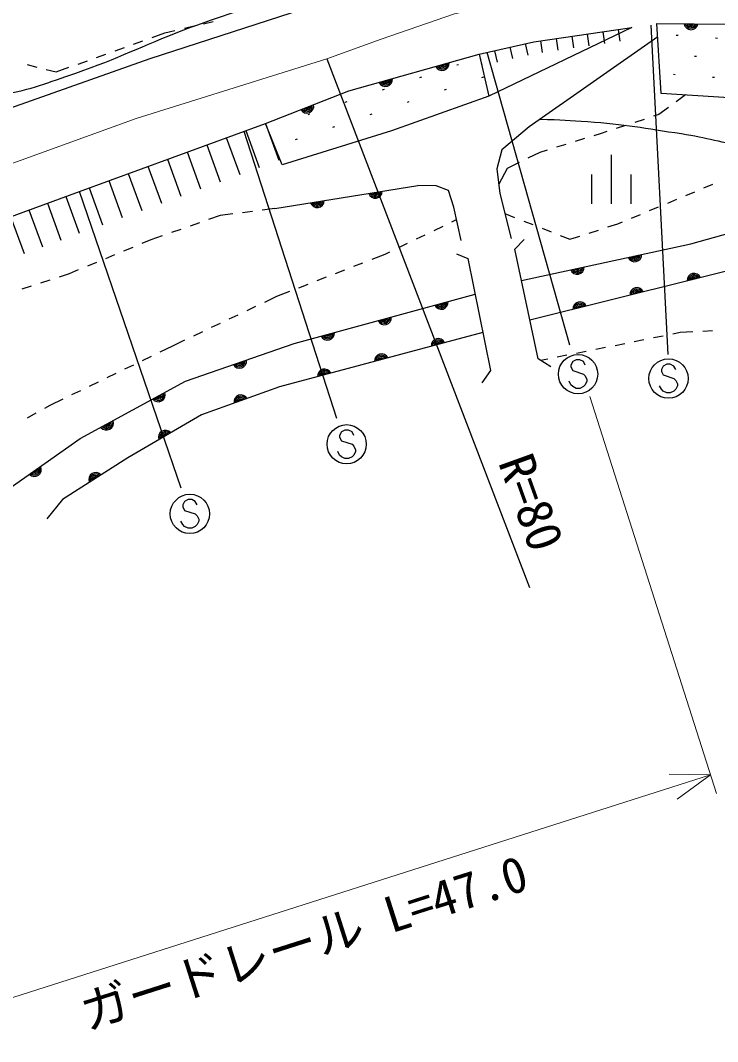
# Model space of a CAD drawing. Units: millimetres, scale not verified. Extents: x 40000 to 680000, y 20000 to 380000.
# Drawn here: x 497248 to 532760, y 260573 to 312550 of the extents above; entities that cross this region are included whole.
import ezdxf
from ezdxf.enums import TextEntityAlignment as Align

# ---------------------------------------------------------------- set-up
doc = ezdxf.new("R2010")
doc.units = ezdxf.units.MM
doc.header["$LTSCALE"] = 1000
doc.linetypes.add('CHAIN', pattern=[18.5, 12, -1.5, 3.5, -1.5])
for name, color, linetype, lineweight in [('M-BGD', 7, 'Continuous', 25), ('M-BMK', 2, 'CHAIN', 13), ('M-BMK-SRVR', 3, 'Continuous', 25), ('M-STR-HTXT', 7, 'Continuous', 13), ('M-STR-STRC', 7, 'Continuous', 25)]:
    doc.layers.add(name, color=color, linetype=linetype, lineweight=lineweight)
doc.styles.add('ＭＳ ゴシック', font='')
doc.styles.get('ＭＳ ゴシック').set_extended_font_data('MS Gothic')

msp = doc.modelspace()

# ---------------------------------------------------------------- linework, layer by layer
at = {"layer": 'M-BGD'}
for p, q in [((506580, 312380), (507068, 312493)), ((503954, 311687), (504612, 311924)), ((504612, 311924), (505119, 312042)), ((505606, 312155), (506093, 312268)), ((528399, 312185), (521101, 308699)), ((526912, 311972), (526997, 311378)), ((527704, 312085), (527789, 311492)), ((503013, 311348), (503484, 311518)), ((522959, 311368), (523093, 310783)), ((523744, 311518), (523830, 310924)), ((524536, 311631), (524622, 311037)), ((525328, 311745), (525413, 311151)), ((526120, 311858), (526205, 311264)), ((530753, 311779), (530654, 311787)), ((532748, 311633), (532648, 311641)), ((501132, 310670), (501602, 310840)), ((502073, 311009), (502543, 311179)), ((520620, 310832), (520754, 310247)), ((521400, 311010), (521534, 310426)), ((522180, 311189), (522314, 310604)), ((500191, 310331), (500661, 310501)), ((531678, 310709), (531578, 310716)), ((497596, 310299), (498080, 310175)), ((498565, 310052), (499063, 309925)), ((499063, 309925), (499721, 310162)), ((519569, 310297), (519474, 310265)), ((530607, 309785), (530508, 309792)), ((517671, 309666), (517576, 309634)), ((520833, 309664), (520738, 309632)), ((532602, 309639), (532502, 309646)), ((515773, 309034), (515678, 309003)), ((518935, 309032), (518841, 309001)), ((531133, 308755), (530655, 308406)), ((513875, 308403), (513780, 308372)), ((517038, 308401), (516943, 308370)), ((511978, 307772), (511883, 307740)), ((515140, 307770), (515045, 307738)), ((529774, 307762), (529487, 307668)), ((530251, 308111), (529774, 307762)), ((509729, 307311), (510415, 305432)), ((528061, 307201), (527586, 307045)), ((529012, 307513), (528537, 307357)), ((508731, 306946), (509417, 305068)), ((513242, 307139), (513147, 307107)), ((526824, 306796), (526460, 306683)), ((527111, 306890), (526824, 306796)), ((506736, 306217), (507422, 304339)), ((507733, 306582), (508420, 304703)), ((511344, 306508), (511249, 306476)), ((525027, 306238), (524550, 306090)), ((525983, 306535), (525505, 306387)), ((505738, 305853), (506424, 303974)), ((523708, 305829), (523100, 305531)), ((524072, 305942), (523708, 305829)), ((527339, 305706), (527339, 303206)), ((503742, 305124), (504429, 303245)), ((504740, 305488), (505426, 303610)), ((522651, 305311), (522042, 305013)), ((502744, 304759), (503431, 302881)), ((522042, 305013), (521613, 304222)), ((526339, 304706), (526339, 303206)), ((528339, 304706), (528339, 303206)), ((501747, 304395), (502433, 302516)), ((510210, 302974), (517496, 304149)), ((532064, 304023), (532526, 304215)), ((499560, 303595), (500249, 301717)), ((500749, 304030), (501435, 302152)), ((531141, 303639), (531603, 303831)), ((498621, 303250), (499310, 301373)), ((529294, 302870), (529756, 303063)), ((530218, 303255), (530679, 303447)), ((496744, 302562), (497432, 300684)), ((497683, 302906), (498371, 301028)), ((507417, 302618), (506834, 302413)), ((508070, 302701), (507417, 302618)), ((509062, 302827), (508566, 302764)), ((510210, 302974), (509558, 302891)), ((521928, 302714), (522421, 302520)), ((528371, 302486), (528833, 302678)), ((506363, 302247), (505891, 302082)), ((518323, 301859), (518774, 302076)), ((519224, 302293), (519467, 302410)), ((522887, 302338), (523352, 302155)), ((527172, 302035), (527674, 302197)), ((527674, 302197), (527909, 302294)), ((504475, 301585), (503893, 301380)), ((505419, 301916), (504947, 301751)), ((517422, 301424), (517873, 301642)), ((523817, 301972), (524283, 301790)), ((524748, 301607), (525241, 301413)), ((525241, 301413), (525744, 301575)), ((526220, 301728), (526696, 301882)), ((502967, 300997), (502505, 300805)), ((503893, 301380), (503429, 301188)), ((516522, 300990), (516972, 301207)), ((502043, 300614), (501581, 300422)), ((515163, 300397), (515828, 300656)), ((515828, 300656), (516071, 300773)), ((501119, 300231), (500657, 300040)), ((514231, 300034), (514697, 300215)), ((499731, 299656), (499219, 299488)), ((500195, 299848), (499731, 299656)), ((512367, 299309), (512833, 299490)), ((513299, 299671), (513765, 299853)), ((497794, 299021), (497319, 298866)), ((498744, 299332), (498269, 299177)), ((511435, 298946), (511901, 299127)), ((509693, 298216), (510304, 298506)), ((510304, 298506), (510969, 298765)), ((508790, 297786), (509241, 298001)), ((507887, 297357), (508338, 297572)), ((506983, 296928), (507435, 297143)), ((505018, 295994), (505629, 296284)), ((506080, 296499), (506532, 296713)), ((528519, 296207), (529010, 296305)), ((529500, 296403), (529990, 296502)), ((530480, 296600), (530855, 296675)), ((530855, 296675), (531507, 296709)), ((532006, 296735), (532505, 296761)), ((504368, 295680), (505018, 295994)), ((526558, 295815), (527048, 295913)), ((527539, 296011), (528029, 296109)), ((503468, 295244), (503918, 295462)), ((523732, 295249), (524107, 295324)), ((524597, 295422), (525087, 295520)), ((525578, 295618), (526068, 295716)), ((502568, 294808), (503018, 295026)), ((501668, 294373), (502118, 294591)), ((499868, 293501), (500318, 293719)), ((500768, 293937), (501218, 294155)), ((498769, 292969), (499418, 293284)), ((498488, 292813), (498769, 292969)), ((497614, 292326), (498051, 292570))]:
    msp.add_line(p, q, dxfattribs=at)
for points in [[(488727, 305260), (503854, 310615), (514081, 313936)], [(529668, 312393), (539147, 312310), (549220, 311243)], [(549220, 311243), (548437, 307477), (538680, 308269), (529882, 308835), (529668, 312393)], [(520620, 310832), (523400, 311468), (528399, 312185)], [(529709, 311707), (523154, 307140), (521771, 305957), (521521, 304990), (521671, 303740), (522246, 301449)], [(509729, 307311), (513985, 308963), (520620, 310832)], [(520620, 310832), (521101, 308699), (516153, 306927), (510586, 305201), (509729, 307311)], [(475939, 297309), (483591, 298245), (487604, 299209), (500250, 303848), (509729, 307311)], [(522775, 299307), (531392, 301185), (538141, 303068), (548064, 305709), (550922, 305818), (555446, 305418), (565236, 303563)], [(519696, 301349), (519329, 303049), (519046, 303899), (518430, 304132), (517496, 304149)], [(565088, 301175), (557321, 302843), (552647, 303393), (549872, 303543), (546398, 302968), (539899, 301444), (523201, 297299)], [(524271, 294918), (523621, 295318), (522438, 300900), (522904, 301400)], [(519455, 300667), (520038, 300433), (521188, 294734), (520755, 294101)], [(492483, 284647), (495682, 288029), (500298, 291262), (505655, 294187), (511196, 296111), (520406, 298612)], [(520798, 296666), (510446, 293895), (506480, 292479), (502722, 290287), (499390, 288171), (498590, 287188)]]:
    msp.add_lwpolyline(points, dxfattribs=at)
for centre, radius, start, end in [((531408, 312432), 354, 188.2938, 350.699), ((531408, 312432), 283, 190.5178, 348.4749), ((531408, 312432), 212, 194.2642, 344.7286), ((531408, 312432), 142, 201.9759, 337.0169), ((531408, 312432), 100, 212.2936, 326.6992), ((518731, 310356), 354, 204.5256, 6.9308), ((518731, 310356), 283, 206.7497, 4.7068), ((518731, 310356), 212, 210.496, 0.9604), ((518731, 310356), 142, 218.2077, 353.2487), ((518731, 310356), 100, 228.5254, 342.931), ((515844, 309543), 354, 204.5256, 6.9308), ((515844, 309543), 283, 206.7497, 4.7068), ((515844, 309543), 212, 210.496, 0.9604), ((515844, 309543), 142, 218.2077, 353.2487), ((515844, 309543), 100, 228.5254, 342.931), ((511837, 308188), 354, 210.0138, 12.419), ((511837, 308188), 283, 212.2379, 10.195), ((511837, 308188), 212, 215.9842, 6.4487), ((511837, 308188), 142, 223.696, 358.7369), ((511837, 308188), 100, 234.0136, 348.4193), ((515326, 303853), 354, 197.9567, 0.3619), ((515326, 303853), 283, 200.1807, 358.1378), ((515326, 303853), 212, 203.927, 354.3915), ((515326, 303853), 142, 211.6388, 346.6798), ((515326, 303853), 100, 221.9564, 336.3621), ((512364, 303376), 354, 197.9567, 0.3619), ((512364, 303376), 283, 200.1807, 358.1378), ((512364, 303376), 212, 203.927, 354.3915), ((512364, 303376), 142, 211.6388, 346.6798), ((512364, 303376), 100, 221.9564, 336.3621), ((528538, 300619), 354, 201.0928, 3.498), ((528538, 300619), 283, 203.3168, 1.2739), ((528538, 300619), 212, 207.0632, 357.5276), ((528538, 300619), 142, 214.7749, 349.8159), ((528538, 300619), 100, 225.0926, 339.4982), ((525607, 299980), 354, 201.0928, 3.498), ((525607, 299980), 283, 203.3168, 1.2739), ((525607, 299980), 212, 207.0632, 357.5276), ((525607, 299980), 142, 214.7749, 349.8159), ((525607, 299980), 100, 225.0926, 339.4982), ((531563, 299319), 354, 22.7381, 185.1432), ((531563, 299319), 283, 24.9621, 182.9192), ((531563, 299319), 212, 28.7084, 179.1729), ((531563, 299319), 142, 36.4201, 171.4611), ((531563, 299319), 100, 46.7378, 161.1435), ((528651, 298596), 354, 22.7381, 185.1432), ((528651, 298596), 283, 24.9621, 182.9192), ((528651, 298596), 212, 28.7084, 179.1729), ((528651, 298596), 142, 36.4201, 171.4611), ((528651, 298596), 100, 46.7378, 161.1435), ((518682, 298200), 354, 203.989, 6.3941), ((518682, 298200), 283, 206.213, 4.1701), ((518682, 298200), 212, 209.9593, 0.4238), ((518682, 298200), 142, 217.6711, 352.712), ((518682, 298200), 100, 227.9887, 342.3944), ((525740, 297873), 354, 22.7381, 185.1432), ((525740, 297873), 283, 24.9621, 182.9192), ((525740, 297873), 212, 28.7084, 179.1729), ((525740, 297873), 142, 36.4201, 171.4611), ((525740, 297873), 100, 46.7378, 161.1435), ((515787, 297414), 354, 203.989, 6.3941), ((515787, 297414), 283, 206.213, 4.1701), ((515787, 297414), 212, 209.9593, 0.4238), ((515787, 297414), 142, 217.6711, 352.712), ((515787, 297414), 100, 227.9887, 342.3944), ((512891, 296628), 354, 203.989, 6.3941), ((512891, 296628), 283, 206.213, 4.1701), ((512891, 296628), 212, 209.9593, 0.4238), ((512891, 296628), 142, 217.6711, 352.712), ((512891, 296628), 100, 227.9887, 342.3944), ((518534, 296004), 354, 23.7815, 186.1867), ((518534, 296004), 283, 26.0056, 183.9627), ((518534, 296004), 212, 29.7519, 180.2163), ((518534, 296004), 142, 37.4636, 172.5046), ((518534, 296004), 100, 47.7813, 162.1869), ((508408, 295200), 354, 207.953, 10.3582), ((508408, 295200), 283, 210.1771, 8.1342), ((515636, 295228), 354, 23.7815, 186.1867), ((515636, 295228), 283, 26.0056, 183.9627), ((515636, 295228), 212, 29.7519, 180.2163), ((515636, 295228), 142, 37.4636, 172.5046), ((515636, 295228), 100, 47.7813, 162.1869), ((508408, 295200), 212, 213.9234, 4.3878), ((508408, 295200), 142, 221.6351, 356.6761), ((508408, 295200), 100, 231.9528, 346.3584), ((512738, 294452), 354, 23.7815, 186.1867), ((512738, 294452), 283, 26.0056, 183.9627), ((512738, 294452), 212, 29.7519, 180.2163), ((512738, 294452), 142, 37.4636, 172.5046), ((512738, 294452), 100, 47.7813, 162.1869), ((504267, 293491), 354, 217.4266, 19.8318), ((504267, 293491), 283, 219.6506, 17.6077), ((504267, 293491), 212, 223.397, 13.8614), ((504267, 293491), 142, 231.1087, 6.1497), ((504267, 293491), 100, 241.4264, 355.832), ((508481, 293136), 354, 28.4512, 190.8564), ((508481, 293136), 283, 30.6753, 188.6324), ((508481, 293136), 212, 34.4216, 184.8861), ((508481, 293136), 142, 42.1333, 177.1743), ((508481, 293136), 100, 52.451, 166.8567), ((501634, 292053), 354, 217.4266, 19.8318), ((501634, 292053), 283, 219.6506, 17.6077), ((501634, 292053), 212, 223.397, 13.8614), ((501634, 292053), 142, 231.1087, 6.1497), ((501634, 292053), 100, 241.4264, 355.832), ((504629, 291336), 354, 39.0459, 201.4511), ((504629, 291336), 283, 41.27, 199.2271), ((504629, 291336), 212, 45.0163, 195.4808), ((504629, 291336), 142, 52.728, 187.769), ((504629, 291336), 100, 63.0457, 177.4514), ((497959, 289690), 354, 223.8033, 26.2085), ((497959, 289690), 283, 226.0274, 23.9844), ((497959, 289690), 212, 229.7737, 20.2381), ((497959, 289690), 142, 237.4854, 12.5264), ((497959, 289690), 100, 247.8031, 2.2087), ((501085, 289183), 354, 41.213, 203.6181), ((501085, 289183), 283, 43.437, 201.3941), ((501085, 289183), 212, 47.1833, 197.6478), ((501085, 289183), 142, 54.895, 189.936), ((501085, 289183), 100, 65.2127, 179.6184)]:
    msp.add_arc(centre, radius, start, end, dxfattribs=at)
for points, knots in [([(459671, 317546), (460293, 316885), (460475, 316697), (461027, 316191), (461660, 315610), (462016, 315280), (462723, 314793), (463939, 313957), (464657, 313529), (465987, 312888), (466862, 312467), (467355, 312227), (468275, 311915), (469640, 311452), (470426, 311248), (471835, 310943), (473288, 310627), (474124, 310547), (475606, 310436), (477604, 310287), (478739, 310213), (480733, 310397), (483088, 310614), (484391, 310899), (486707, 311375), (487289, 311494), (487622, 311542), (488190, 311714), (489798, 312202), (490688, 312514), (492257, 313115), (493658, 313652), (494461, 313913), (495816, 314558), (497400, 315312), (498301, 315721), (499797, 316636), (500459, 317041), (500871, 317221), (501449, 317739), (502880, 319019), (503509, 319914), (504880, 321258), (505641, 322004), (506077, 322418), (506912, 323081), (508140, 324054), (508957, 324429), (510343, 325159), (510964, 325485), (511328, 325646), (511993, 325869), (512683, 326101), (513089, 326176), (513809, 326286), (514854, 326446), (515276, 326397), (516515, 326342)], [0, 0, 0, 0, 1, 1, 1, 2, 2, 2, 3, 3, 3, 4, 4, 4, 5, 5, 5, 6, 6, 6, 7, 7, 7, 8, 8, 8, 9, 9, 9, 10, 10, 10, 11, 11, 11, 12, 12, 12, 13, 13, 13, 14, 14, 14, 15, 15, 15, 16, 16, 16, 17, 17, 17, 18, 18, 18, 19, 19, 19, 19]), ([(437559, 305500), (439963, 306603), (440661, 306893), (442558, 307960), (443832, 308677), (444696, 308895), (445763, 309894), (446886, 310945), (447338, 311706), (448300, 312906), (448815, 313547), (448923, 314079), (449575, 314580), (450136, 315012), (450484, 315275), (451175, 315430), (451741, 315558), (452082, 315378), (452649, 315255), (453743, 315019), (454252, 314564), (455282, 314129), (455505, 314034), (455632, 313985), (455854, 313888), (458290, 312825), (459560, 312022), (462005, 310980), (463534, 310327), (464350, 309836), (465946, 309372), (468182, 308721), (469464, 308452), (471752, 308019), (472821, 307817), (473425, 307719), (474506, 307597), (475561, 307477), (476157, 307462), (477218, 307429), (478476, 307390), (479186, 307358), (480439, 307473), (483284, 307735), (484848, 308141), (487684, 308494), (488177, 308555), (488455, 308573), (488951, 308599), (490563, 308684), (491471, 308489), (493084, 308554), (494353, 308606), (495076, 308560), (496328, 308777), (497831, 309037), (498634, 309376), (500077, 309871), (502263, 310621), (503410, 311248), (505572, 312064), (507555, 312812), (508698, 313140), (510708, 313810), (514260, 314993), (516217, 315770), (519828, 316762), (521969, 317350), (523176, 317698), (525377, 317995), (526915, 318202), (527784, 318426), (529334, 318353), (530114, 318316), (530566, 318301), (531313, 318075), (531871, 317907), (532091, 317813), (532692, 317508)], [0, 0, 0, 0, 1, 1, 1, 2, 2, 2, 3, 3, 3, 4, 4, 4, 5, 5, 5, 6, 6, 6, 7, 7, 7, 8, 8, 8, 9, 9, 9, 10, 10, 10, 11, 11, 11, 12, 12, 12, 13, 13, 13, 14, 14, 14, 15, 15, 15, 16, 16, 16, 17, 17, 17, 18, 18, 18, 19, 19, 19, 20, 20, 20, 21, 21, 21, 22, 22, 22, 23, 23, 23, 24, 24, 24, 25, 25, 25, 26, 26, 26, 26]), ([(523695, 307517), (524859, 307493), (525187, 307469), (526141, 307403), (528020, 307272), (529060, 307063), (530923, 306786), (532239, 306591), (532950, 306308), (534273, 306170), (536169, 305971), (537241, 305945), (539147, 305928), (540671, 305915), (541522, 306049), (543046, 306045), (544221, 306042), (544884, 306078), (546054, 305970), (546842, 305897), (547120, 305864), (548064, 305709)], [0, 0, 0, 0, 1, 1, 1, 2, 2, 2, 3, 3, 3, 4, 4, 4, 5, 5, 5, 6, 6, 6, 7, 7, 7, 7])]:
    msp.add_open_spline(points, degree=3, knots=knots, dxfattribs=at)
at = {"layer": 'M-BMK'}
msp.add_lwpolyline([(468923, 299978), (471451, 299756), (477587, 300043), (481537, 300568), (485561, 301468), (489560, 302743), (496071, 305005), (503145, 307554), (512856, 310591), (515630, 311591), (519355, 312891), (524716, 314053), (529326, 314629), (536649, 315104), (545156, 314629), (555542, 313450), (564981, 312225)], dxfattribs=at)
at = {"layer": 'M-BMK-SRVR'}
msp.add_line((512856, 310591), (523186, 283693), dxfattribs=at)
at = {"layer": 'M-STR-HTXT'}
for p, q in [((526253, 293413), (532702, 273204)), ((489835, 260573), (532398, 274156)), ((532398, 274156), (530290, 274183)), ((532398, 274156), (530695, 272913))]:
    msp.add_line(p, q, dxfattribs=at)
at = {"layer": 'M-STR-STRC'}
for p, q in [((529363, 312311), (530228, 295542)), ((525237, 296016), (521027, 310925)), ((508620, 306906), (513349, 292309)), ((505430, 288743), (500250, 303848)), ((525562, 295274), (525380, 295183)), ((525744, 295274), (525562, 295274)), ((525925, 295183), (525744, 295274)), ((525380, 295183), (525289, 295001)), ((525289, 295001), (525289, 294910)), ((525289, 294910), (525380, 294728)), ((525380, 294728), (525925, 294546)), ((526016, 295001), (525925, 295183)), ((529989, 294957), (529898, 294775)), ((529898, 294775), (529898, 294684)), ((530170, 295048), (529989, 294957)), ((530352, 295048), (530170, 295048)), ((530534, 294957), (530352, 295048)), ((530625, 294775), (530534, 294957)), ((525925, 294546), (526016, 294455)), ((526016, 294455), (526107, 294274)), ((526107, 294274), (526107, 294183)), ((529898, 294684), (529989, 294502)), ((529989, 294502), (530534, 294320)), ((530534, 294320), (530625, 294229)), ((530625, 294229), (530716, 294048)), ((525289, 294001), (525198, 294183)), ((525380, 293910), (525289, 294001)), ((525562, 293819), (525380, 293910)), ((525744, 293819), (525562, 293819)), ((525925, 293910), (525744, 293819)), ((526016, 294001), (525925, 293910)), ((526107, 294183), (526016, 294001)), ((529898, 293775), (529807, 293957)), ((529989, 293684), (529898, 293775)), ((530170, 293593), (529989, 293684)), ((530534, 293684), (530352, 293593)), ((530625, 293775), (530534, 293684)), ((530716, 293957), (530625, 293775)), ((530716, 294048), (530716, 293957)), ((530352, 293593), (530170, 293593)), ((513595, 291610), (513504, 291429)), ((513777, 291701), (513595, 291610)), ((513958, 291701), (513777, 291701)), ((514140, 291610), (513958, 291701)), ((514231, 291429), (514140, 291610)), ((513504, 291429), (513504, 291338)), ((513504, 291338), (513595, 291156)), ((513595, 291156), (514140, 290974)), ((513504, 290429), (513413, 290610)), ((514140, 290974), (514231, 290883)), ((514231, 290883), (514322, 290701)), ((514322, 290610), (514231, 290429)), ((514322, 290701), (514322, 290610)), ((513595, 290338), (513504, 290429)), ((513777, 290247), (513595, 290338)), ((513958, 290247), (513777, 290247)), ((514140, 290338), (513958, 290247)), ((514231, 290429), (514140, 290338)), ((505609, 288067), (505518, 287885)), ((505791, 288158), (505609, 288067)), ((505972, 288158), (505791, 288158)), ((506154, 288067), (505972, 288158)), ((506245, 287885), (506154, 288067)), ((505518, 287885), (505518, 287795)), ((505518, 287795), (505609, 287613)), ((505609, 287613), (506154, 287431)), ((506154, 287431), (506245, 287340)), ((505518, 286885), (505427, 287067)), ((506245, 287340), (506336, 287158)), ((506336, 287067), (506245, 286885)), ((506336, 287158), (506336, 287067)), ((505609, 286795), (505518, 286885)), ((505791, 286704), (505609, 286795)), ((505972, 286704), (505791, 286704)), ((506154, 286795), (505972, 286704)), ((506245, 286885), (506154, 286795))]:
    msp.add_line(p, q, dxfattribs=at)
for centre in [(525653, 294546), (530261, 294320), (513867, 290974), (505881, 287431)]:
    msp.add_circle(centre, 1000, dxfattribs=at)

# ---------------------------------------------------------------- texts
at = {"layer": 'M-BMK-SRVR', "style": 'ＭＳ ゴシック'}
msp.add_text('R=80', height=1833, rotation=289.808, dxfattribs=at).set_placement((522430, 290370), align=Align.MIDDLE_LEFT)
at = {"layer": 'M-STR-HTXT', "style": 'ＭＳ ゴシック'}
msp.add_text('ガードレール L=47.0', height=1833, rotation=17.7, dxfattribs=at).set_placement((512120, 264221), align=Align.BOTTOM_CENTER)

doc.saveas('drawing.dxf')
